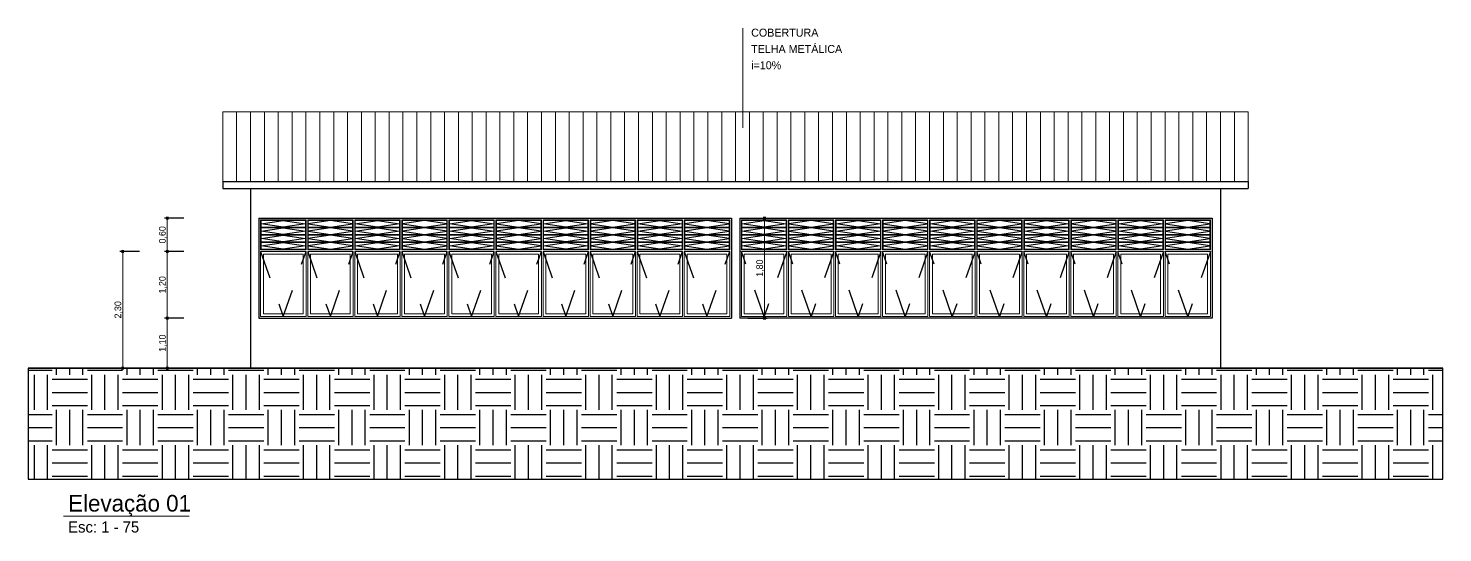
# Model space of a CAD drawing. Header units: millimetres. Extents: x 3006 to 6000, y 1661 to 3774.
# Drawn here: x 4152.47 to 4177.92, y 1780.79 to 1789.87 of the extents above; entities that cross this region are included whole.
import ezdxf

# ---------------------------------------------------------------- set-up
doc = ezdxf.new("R2010")
doc.units = ezdxf.units.MM
doc.header["$LTSCALE"] = 10
doc.linetypes.add('TT4', pattern=[0.1, 0.05, -0.05])
for name, color, linetype, lineweight in [('.10', 200, 'Continuous', 9), ('.15', 150, 'Continuous', 15), ('.25', 70, 'Continuous', 25), ('.30', 50, 'Continuous', 30), ('COTAS', 230, 'Continuous', 15)]:
    doc.layers.add(name, color=color, linetype=linetype, lineweight=lineweight)
for name, color, linetype in [('.20 hachura', 185, 'Continuous'), ('ARQ-SMB', 9, 'Continuous'), ('Escrita', 34, 'Continuous')]:
    doc.layers.add(name, color=color, linetype=linetype)
doc.layers.add('Verde', color=7, linetype='Continuous', true_color=0x136734)
doc.styles.add('Texto Wilian', font='himalaya.ttf')
doc.dimstyles.new('Cota 1-75 Exter WMJ', dxfattribs={"dimtxt": 0.12, "dimasz": 0.05, "dimexe": 0.05, "dimexo": 0.1, "dimgap": 0.002, "dimtad": 1, "dimzin": 1, "dimtxsty": 'Texto Wilian', "dimblk": 'BOXFILLED', "dimcen": 2.5, "dimclrd": 230, "dimclre": 230, "dimclrt": 104, "dimazin": 0, "dimtfac": 1, "dimtix": 1, "dimtmove": 0, "dimatfit": 3, "dimfxl": 0.3, "dimfxlon": 1, "dimlwd": 20, "dimarcsym": 1})

# ---------------------------------------------------------------- blocks, each defined once
blk = doc.blocks.new('_BoxFilled')
at = {"color": 0, "linetype": 'ByBlock', "lineweight": -2}
blk.add_line((-0.5, 0), (-1, 0), dxfattribs=at)
at = {"color": 0, "linetype": 'ByBlock'}
blk.add_solid([(-0.5, 0.5), (0.5, 0.5), (-0.5, -0.5), (0.5, -0.5)], dxfattribs=at)
blk = doc.blocks.new('*D560')
at = {"layer": 'COTAS', "color": 230, "lineweight": -2, "transparency": 16777216}
for p, q in [((4155.273, 1785.854), (4154.923, 1785.854)), ((4155.273, 1784.654), (4154.923, 1784.654))]:
    blk.add_line(p, q, dxfattribs=at)
at = {"layer": 'COTAS', "color": 230, "linetype": 'Continuous', "lineweight": 20, "transparency": 16777216}
blk.add_line((4154.973, 1784.704), (4154.973, 1785.804), dxfattribs=at)
at = {"layer": 'Defpoints', "color": 0, "transparency": 16777216}
for p in [(4154.973, 1785.854), (4156.473, 1785.854), (4156.473, 1784.654)]:
    blk.add_point(p, dxfattribs=at)
at = {"layer": 'COTAS', "color": 230, "lineweight": 20, "transparency": 16777216, "xscale": 0.05, "yscale": 0.05, "zscale": 0.05}
for p, rotation in [((4154.973, 1785.854), 90), ((4154.973, 1784.654), 270)]:
    blk.add_blockref('_BoxFilled', p, dxfattribs=dict(at, rotation=rotation))
at = {"layer": 'COTAS', "color": 104, "transparency": 16777216, "insert": (4154.896, 1785.254), "char_height": 0.12, "attachment_point": 5, "rotation": 90, "style": 'Texto Wilian'}
blk.add_mtext('1,20', dxfattribs=at)
blk = doc.blocks.new('*D561')
at = {"layer": 'COTAS', "color": 230, "lineweight": -2, "transparency": 16777216}
for p, q in [((4155.273, 1786.454), (4154.923, 1786.454)), ((4155.273, 1785.854), (4154.923, 1785.854))]:
    blk.add_line(p, q, dxfattribs=at)
at = {"layer": 'COTAS', "color": 230, "linetype": 'Continuous', "lineweight": 20, "transparency": 16777216}
blk.add_line((4154.973, 1785.904), (4154.973, 1786.404), dxfattribs=at)
at = {"layer": 'Defpoints', "color": 0, "transparency": 16777216}
for p in [(4154.973, 1786.454), (4156.473, 1786.454), (4156.473, 1785.854)]:
    blk.add_point(p, dxfattribs=at)
at = {"layer": 'COTAS', "color": 230, "lineweight": 20, "transparency": 16777216, "xscale": 0.05, "yscale": 0.05, "zscale": 0.05}
for p, rotation in [((4154.973, 1786.454), 90), ((4154.973, 1785.854), 270)]:
    blk.add_blockref('_BoxFilled', p, dxfattribs=dict(at, rotation=rotation))
at = {"layer": 'COTAS', "color": 104, "transparency": 16777216, "insert": (4154.896, 1786.154), "char_height": 0.12, "attachment_point": 5, "rotation": 90, "style": 'Texto Wilian'}
blk.add_mtext('0,60', dxfattribs=at)
blk = doc.blocks.new('*D565')
at = {"layer": 'COTAS', "color": 230, "lineweight": -2, "transparency": 16777216}
for p, q in [((4155.273, 1784.654), (4154.923, 1784.654)), ((4155.273, 1783.754), (4154.923, 1783.754))]:
    blk.add_line(p, q, dxfattribs=at)
at = {"layer": 'COTAS', "color": 230, "linetype": 'Continuous', "lineweight": 20, "transparency": 16777216}
blk.add_line((4154.973, 1783.804), (4154.973, 1784.604), dxfattribs=at)
at = {"layer": 'Defpoints', "color": 0, "transparency": 16777216}
for p in [(4154.973, 1784.654), (4156.473, 1784.654), (4156.473, 1783.754)]:
    blk.add_point(p, dxfattribs=at)
at = {"layer": 'COTAS', "color": 230, "lineweight": 20, "transparency": 16777216, "xscale": 0.05, "yscale": 0.05, "zscale": 0.05}
for p, rotation in [((4154.973, 1784.654), 90), ((4154.973, 1783.754), 270)]:
    blk.add_blockref('_BoxFilled', p, dxfattribs=dict(at, rotation=rotation))
at = {"layer": 'COTAS', "color": 104, "transparency": 16777216, "insert": (4154.896, 1784.204), "char_height": 0.12, "attachment_point": 5, "rotation": 90, "style": 'Texto Wilian'}
blk.add_mtext('1,10', dxfattribs=at)
blk = doc.blocks.new('*D567')
at = {"layer": 'COTAS', "color": 230, "lineweight": -2, "transparency": 16777216}
for p, q in [((4154.473, 1785.854), (4154.123, 1785.854)), ((4154.473, 1783.754), (4154.123, 1783.754))]:
    blk.add_line(p, q, dxfattribs=at)
at = {"layer": 'COTAS', "color": 230, "linetype": 'Continuous', "lineweight": 20, "transparency": 16777216}
blk.add_line((4154.173, 1783.804), (4154.173, 1785.804), dxfattribs=at)
at = {"layer": 'Defpoints', "color": 0, "transparency": 16777216}
for p in [(4154.173, 1785.854), (4154.773, 1785.854), (4154.773, 1783.754)]:
    blk.add_point(p, dxfattribs=at)
at = {"layer": 'COTAS', "color": 230, "lineweight": 20, "transparency": 16777216, "xscale": 0.05, "yscale": 0.05, "zscale": 0.05}
for p, rotation in [((4154.173, 1785.854), 90), ((4154.173, 1783.754), 270)]:
    blk.add_blockref('_BoxFilled', p, dxfattribs=dict(at, rotation=rotation))
at = {"layer": 'COTAS', "color": 104, "transparency": 16777216, "insert": (4154.096, 1784.804), "char_height": 0.12, "attachment_point": 5, "rotation": 90, "style": 'Texto Wilian'}
blk.add_mtext('2,30', dxfattribs=at)
blk = doc.blocks.new('*D899')
at = {"layer": 'COTAS', "color": 230, "lineweight": -2, "ltscale": 10, "transparency": 16777216}
for p, q in [((4165.419, 1786.454), (4165.769, 1786.454)), ((4165.419, 1784.654), (4165.769, 1784.654))]:
    blk.add_line(p, q, dxfattribs=at)
at = {"layer": 'COTAS', "color": 230, "linetype": 'Continuous', "lineweight": 20, "ltscale": 10, "transparency": 16777216}
blk.add_line((4165.719, 1786.404), (4165.719, 1784.704), dxfattribs=at)
at = {"layer": 'Defpoints', "color": 0, "ltscale": 10, "transparency": 16777216}
for p in [(4165.273, 1786.454), (4165.273, 1784.654), (4165.719, 1784.654)]:
    blk.add_point(p, dxfattribs=at)
at = {"layer": 'COTAS', "color": 230, "lineweight": 20, "ltscale": 10, "transparency": 16777216, "xscale": 0.05, "yscale": 0.05, "zscale": 0.05}
for p, rotation in [((4165.719, 1786.454), 90), ((4165.719, 1784.654), 270)]:
    blk.add_blockref('_BoxFilled', p, dxfattribs=dict(at, rotation=rotation))
at = {"layer": 'COTAS', "color": 104, "ltscale": 10, "transparency": 16777216, "insert": (4165.642, 1785.554), "char_height": 0.12, "attachment_point": 5, "rotation": 90, "style": 'Texto Wilian'}
blk.add_mtext('1,80', dxfattribs=at)

msp = doc.modelspace()

# ---------------------------------------------------------------- hatches: boundary and pattern name
at = {"layer": '.20 hachura', "true_color": 0xc2a3a3}
h = msp.add_hatch(dxfattribs=at)
h.set_pattern_fill('EARTH', color=253, scale=0.1)
h.paths.add_polyline_path([(4177.923, 1781.754), (4177.923, 1783.754), (4152.473, 1783.754), (4152.473, 1781.754)])

# ---------------------------------------------------------------- linework, layer by layer
at = {"layer": '.10', "color": 200, "lineweight": 9}
for p, q in [((4156.653, 1785.884), (4156.653, 1786.424)), ((4156.653, 1786.424), (4157.47, 1786.424)), ((4156.663, 1786.291), (4156.663, 1786.414)), ((4156.663, 1786.414), (4157.46, 1786.414)), ((4157.46, 1786.414), (4157.46, 1786.291)), ((4157.47, 1786.424), (4157.47, 1785.884)), ((4158.317, 1786.424), (4157.5, 1786.424)), ((4157.5, 1786.424), (4157.5, 1785.884)), ((4158.307, 1786.414), (4157.51, 1786.414)), ((4157.51, 1786.414), (4157.51, 1786.291)), ((4158.307, 1786.291), (4158.307, 1786.414)), ((4158.317, 1785.884), (4158.317, 1786.424)), ((4158.347, 1785.884), (4158.347, 1786.424)), ((4158.347, 1786.424), (4159.164, 1786.424)), ((4158.357, 1786.291), (4158.357, 1786.414)), ((4158.357, 1786.414), (4159.154, 1786.414)), ((4159.154, 1786.414), (4159.154, 1786.291)), ((4159.164, 1786.424), (4159.164, 1785.884)), ((4160.011, 1786.424), (4159.194, 1786.424)), ((4159.194, 1786.424), (4159.194, 1785.884)), ((4160.001, 1786.414), (4159.204, 1786.414)), ((4159.204, 1786.414), (4159.204, 1786.291)), ((4160.001, 1786.291), (4160.001, 1786.414)), ((4160.011, 1785.884), (4160.011, 1786.424)), ((4160.041, 1785.884), (4160.041, 1786.424)), ((4160.041, 1786.424), (4160.858, 1786.424)), ((4160.051, 1786.291), (4160.051, 1786.414)), ((4160.051, 1786.414), (4160.848, 1786.414)), ((4160.848, 1786.414), (4160.848, 1786.291)), ((4160.858, 1786.424), (4160.858, 1785.884)), ((4161.705, 1786.424), (4160.888, 1786.424)), ((4160.888, 1786.424), (4160.888, 1785.884)), ((4161.695, 1786.414), (4160.898, 1786.414)), ((4160.898, 1786.414), (4160.898, 1786.291)), ((4161.695, 1786.291), (4161.695, 1786.414)), ((4161.705, 1785.884), (4161.705, 1786.424)), ((4161.735, 1785.884), (4161.735, 1786.424)), ((4161.735, 1786.424), (4162.552, 1786.424)), ((4161.745, 1786.291), (4161.745, 1786.414)), ((4161.745, 1786.414), (4162.542, 1786.414)), ((4162.542, 1786.414), (4162.542, 1786.291)), ((4162.552, 1786.424), (4162.552, 1785.884)), ((4163.399, 1786.424), (4162.582, 1786.424)), ((4162.582, 1786.424), (4162.582, 1785.884)), ((4163.389, 1786.414), (4162.592, 1786.414)), ((4162.592, 1786.414), (4162.592, 1786.291)), ((4163.389, 1786.291), (4163.389, 1786.414)), ((4163.399, 1785.884), (4163.399, 1786.424)), ((4163.429, 1785.884), (4163.429, 1786.424)), ((4163.429, 1786.424), (4164.246, 1786.424)), ((4163.439, 1786.291), (4163.439, 1786.414)), ((4163.439, 1786.414), (4164.236, 1786.414)), ((4164.236, 1786.414), (4164.236, 1786.291)), ((4164.246, 1786.424), (4164.246, 1785.884)), ((4165.093, 1786.424), (4164.276, 1786.424)), ((4164.276, 1786.424), (4164.276, 1785.884)), ((4165.083, 1786.414), (4164.286, 1786.414)), ((4164.286, 1786.414), (4164.286, 1786.291)), ((4165.083, 1786.291), (4165.083, 1786.414)), ((4165.093, 1785.884), (4165.093, 1786.424)), ((4165.303, 1785.884), (4165.303, 1786.424)), ((4165.303, 1786.424), (4166.12, 1786.424)), ((4165.313, 1786.291), (4165.313, 1786.414)), ((4165.313, 1786.414), (4166.11, 1786.414)), ((4166.11, 1786.414), (4166.11, 1786.291)), ((4166.12, 1786.424), (4166.12, 1785.884)), ((4166.967, 1786.424), (4166.15, 1786.424)), ((4166.15, 1786.424), (4166.15, 1785.884)), ((4166.957, 1786.414), (4166.16, 1786.414)), ((4166.16, 1786.414), (4166.16, 1786.291)), ((4166.957, 1786.291), (4166.957, 1786.414)), ((4166.967, 1785.884), (4166.967, 1786.424)), ((4166.997, 1785.884), (4166.997, 1786.424)), ((4166.997, 1786.424), (4167.814, 1786.424)), ((4167.007, 1786.291), (4167.007, 1786.414)), ((4167.007, 1786.414), (4167.804, 1786.414)), ((4167.804, 1786.414), (4167.804, 1786.291)), ((4167.814, 1786.424), (4167.814, 1785.884)), ((4168.661, 1786.424), (4167.844, 1786.424)), ((4167.844, 1786.424), (4167.844, 1785.884)), ((4168.651, 1786.414), (4167.854, 1786.414)), ((4167.854, 1786.414), (4167.854, 1786.291)), ((4168.651, 1786.291), (4168.651, 1786.414)), ((4168.661, 1785.884), (4168.661, 1786.424)), ((4168.691, 1785.884), (4168.691, 1786.424)), ((4168.691, 1786.424), (4169.508, 1786.424)), ((4168.701, 1786.291), (4168.701, 1786.414)), ((4168.701, 1786.414), (4169.498, 1786.414)), ((4169.498, 1786.414), (4169.498, 1786.291)), ((4169.508, 1786.424), (4169.508, 1785.884)), ((4170.355, 1786.424), (4169.538, 1786.424)), ((4169.538, 1786.424), (4169.538, 1785.884)), ((4170.345, 1786.414), (4169.548, 1786.414)), ((4169.548, 1786.414), (4169.548, 1786.291)), ((4170.345, 1786.291), (4170.345, 1786.414)), ((4170.355, 1785.884), (4170.355, 1786.424)), ((4170.385, 1785.884), (4170.385, 1786.424)), ((4170.385, 1786.424), (4171.202, 1786.424)), ((4170.395, 1786.291), (4170.395, 1786.414)), ((4170.395, 1786.414), (4171.192, 1786.414)), ((4171.192, 1786.414), (4171.192, 1786.291)), ((4171.202, 1786.424), (4171.202, 1785.884)), ((4172.049, 1786.424), (4171.232, 1786.424)), ((4171.232, 1786.424), (4171.232, 1785.884)), ((4172.039, 1786.414), (4171.242, 1786.414)), ((4171.242, 1786.414), (4171.242, 1786.291)), ((4172.039, 1786.291), (4172.039, 1786.414)), ((4172.049, 1785.884), (4172.049, 1786.424)), ((4172.079, 1785.884), (4172.079, 1786.424)), ((4172.079, 1786.424), (4172.896, 1786.424)), ((4172.089, 1786.291), (4172.089, 1786.414)), ((4172.089, 1786.414), (4172.886, 1786.414)), ((4172.886, 1786.414), (4172.886, 1786.291)), ((4172.896, 1786.424), (4172.896, 1785.884)), ((4173.743, 1786.424), (4172.926, 1786.424)), ((4172.926, 1786.424), (4172.926, 1785.884)), ((4173.733, 1786.414), (4172.936, 1786.414)), ((4172.936, 1786.414), (4172.936, 1786.291)), ((4173.733, 1786.291), (4173.733, 1786.414)), ((4173.743, 1785.884), (4173.743, 1786.424)), ((4156.663, 1786.291), (4157.46, 1786.291)), ((4156.663, 1786.159), (4156.663, 1786.281)), ((4156.663, 1786.281), (4157.46, 1786.281)), ((4156.663, 1786.159), (4157.46, 1786.159)), ((4156.663, 1786.026), (4156.663, 1786.149)), ((4156.663, 1786.149), (4157.46, 1786.149)), ((4157.46, 1786.281), (4157.46, 1786.159)), ((4157.46, 1786.149), (4157.46, 1786.026)), ((4158.307, 1786.291), (4157.51, 1786.291)), ((4157.51, 1786.281), (4157.51, 1786.159)), ((4158.307, 1786.281), (4157.51, 1786.281)), ((4158.307, 1786.159), (4157.51, 1786.159)), ((4157.51, 1786.149), (4157.51, 1786.026)), ((4158.307, 1786.149), (4157.51, 1786.149)), ((4158.307, 1786.159), (4158.307, 1786.281)), ((4158.307, 1786.026), (4158.307, 1786.149)), ((4158.357, 1786.291), (4159.154, 1786.291)), ((4158.357, 1786.159), (4158.357, 1786.281)), ((4158.357, 1786.281), (4159.154, 1786.281)), ((4158.357, 1786.159), (4159.154, 1786.159)), ((4158.357, 1786.026), (4158.357, 1786.149)), ((4158.357, 1786.149), (4159.154, 1786.149)), ((4159.154, 1786.281), (4159.154, 1786.159)), ((4159.154, 1786.149), (4159.154, 1786.026)), ((4160.001, 1786.291), (4159.204, 1786.291)), ((4159.204, 1786.281), (4159.204, 1786.159)), ((4160.001, 1786.281), (4159.204, 1786.281)), ((4160.001, 1786.159), (4159.204, 1786.159)), ((4159.204, 1786.149), (4159.204, 1786.026)), ((4160.001, 1786.149), (4159.204, 1786.149)), ((4160.001, 1786.159), (4160.001, 1786.281)), ((4160.001, 1786.026), (4160.001, 1786.149)), ((4160.051, 1786.291), (4160.848, 1786.291)), ((4160.051, 1786.159), (4160.051, 1786.281)), ((4160.051, 1786.281), (4160.848, 1786.281)), ((4160.051, 1786.159), (4160.848, 1786.159)), ((4160.051, 1786.026), (4160.051, 1786.149)), ((4160.051, 1786.149), (4160.848, 1786.149)), ((4160.848, 1786.281), (4160.848, 1786.159)), ((4160.848, 1786.149), (4160.848, 1786.026)), ((4161.695, 1786.291), (4160.898, 1786.291)), ((4160.898, 1786.281), (4160.898, 1786.159)), ((4161.695, 1786.281), (4160.898, 1786.281)), ((4161.695, 1786.159), (4160.898, 1786.159)), ((4160.898, 1786.149), (4160.898, 1786.026)), ((4161.695, 1786.149), (4160.898, 1786.149)), ((4161.695, 1786.159), (4161.695, 1786.281)), ((4161.695, 1786.026), (4161.695, 1786.149)), ((4161.745, 1786.291), (4162.542, 1786.291)), ((4161.745, 1786.159), (4161.745, 1786.281)), ((4161.745, 1786.281), (4162.542, 1786.281)), ((4161.745, 1786.159), (4162.542, 1786.159)), ((4161.745, 1786.026), (4161.745, 1786.149)), ((4161.745, 1786.149), (4162.542, 1786.149)), ((4162.542, 1786.281), (4162.542, 1786.159)), ((4162.542, 1786.149), (4162.542, 1786.026)), ((4163.389, 1786.291), (4162.592, 1786.291)), ((4162.592, 1786.281), (4162.592, 1786.159)), ((4163.389, 1786.281), (4162.592, 1786.281)), ((4163.389, 1786.159), (4162.592, 1786.159)), ((4162.592, 1786.149), (4162.592, 1786.026)), ((4163.389, 1786.149), (4162.592, 1786.149)), ((4163.389, 1786.159), (4163.389, 1786.281)), ((4163.389, 1786.026), (4163.389, 1786.149)), ((4163.439, 1786.291), (4164.236, 1786.291)), ((4163.439, 1786.159), (4163.439, 1786.281)), ((4163.439, 1786.281), (4164.236, 1786.281)), ((4163.439, 1786.159), (4164.236, 1786.159)), ((4163.439, 1786.026), (4163.439, 1786.149)), ((4163.439, 1786.149), (4164.236, 1786.149)), ((4164.236, 1786.281), (4164.236, 1786.159)), ((4164.236, 1786.149), (4164.236, 1786.026)), ((4165.083, 1786.291), (4164.286, 1786.291)), ((4164.286, 1786.281), (4164.286, 1786.159)), ((4165.083, 1786.281), (4164.286, 1786.281)), ((4165.083, 1786.159), (4164.286, 1786.159)), ((4164.286, 1786.149), (4164.286, 1786.026)), ((4165.083, 1786.149), (4164.286, 1786.149)), ((4165.083, 1786.159), (4165.083, 1786.281)), ((4165.083, 1786.026), (4165.083, 1786.149)), ((4165.313, 1786.291), (4166.11, 1786.291)), ((4165.313, 1786.159), (4165.313, 1786.281)), ((4165.313, 1786.281), (4166.11, 1786.281)), ((4165.313, 1786.159), (4166.11, 1786.159)), ((4165.313, 1786.026), (4165.313, 1786.149)), ((4165.313, 1786.149), (4166.11, 1786.149)), ((4166.11, 1786.281), (4166.11, 1786.159)), ((4166.11, 1786.149), (4166.11, 1786.026)), ((4166.957, 1786.291), (4166.16, 1786.291)), ((4166.16, 1786.281), (4166.16, 1786.159)), ((4166.957, 1786.281), (4166.16, 1786.281)), ((4166.957, 1786.159), (4166.16, 1786.159)), ((4166.16, 1786.149), (4166.16, 1786.026)), ((4166.957, 1786.149), (4166.16, 1786.149)), ((4166.957, 1786.159), (4166.957, 1786.281)), ((4166.957, 1786.026), (4166.957, 1786.149)), ((4167.007, 1786.291), (4167.804, 1786.291)), ((4167.007, 1786.159), (4167.007, 1786.281)), ((4167.007, 1786.281), (4167.804, 1786.281)), ((4167.007, 1786.159), (4167.804, 1786.159)), ((4167.007, 1786.026), (4167.007, 1786.149)), ((4167.007, 1786.149), (4167.804, 1786.149)), ((4167.804, 1786.281), (4167.804, 1786.159)), ((4167.804, 1786.149), (4167.804, 1786.026)), ((4168.651, 1786.291), (4167.854, 1786.291)), ((4167.854, 1786.281), (4167.854, 1786.159)), ((4168.651, 1786.281), (4167.854, 1786.281)), ((4168.651, 1786.159), (4167.854, 1786.159)), ((4167.854, 1786.149), (4167.854, 1786.026)), ((4168.651, 1786.149), (4167.854, 1786.149)), ((4168.651, 1786.159), (4168.651, 1786.281)), ((4168.651, 1786.026), (4168.651, 1786.149)), ((4168.701, 1786.291), (4169.498, 1786.291)), ((4168.701, 1786.159), (4168.701, 1786.281)), ((4168.701, 1786.281), (4169.498, 1786.281)), ((4168.701, 1786.159), (4169.498, 1786.159)), ((4168.701, 1786.026), (4168.701, 1786.149)), ((4168.701, 1786.149), (4169.498, 1786.149)), ((4169.498, 1786.281), (4169.498, 1786.159)), ((4169.498, 1786.149), (4169.498, 1786.026)), ((4170.345, 1786.291), (4169.548, 1786.291)), ((4169.548, 1786.281), (4169.548, 1786.159)), ((4170.345, 1786.281), (4169.548, 1786.281)), ((4170.345, 1786.159), (4169.548, 1786.159)), ((4169.548, 1786.149), (4169.548, 1786.026)), ((4170.345, 1786.149), (4169.548, 1786.149)), ((4170.345, 1786.159), (4170.345, 1786.281)), ((4170.345, 1786.026), (4170.345, 1786.149)), ((4170.395, 1786.291), (4171.192, 1786.291)), ((4170.395, 1786.159), (4170.395, 1786.281)), ((4170.395, 1786.281), (4171.192, 1786.281)), ((4170.395, 1786.159), (4171.192, 1786.159)), ((4170.395, 1786.026), (4170.395, 1786.149)), ((4170.395, 1786.149), (4171.192, 1786.149)), ((4171.192, 1786.281), (4171.192, 1786.159)), ((4171.192, 1786.149), (4171.192, 1786.026)), ((4172.039, 1786.291), (4171.242, 1786.291)), ((4171.242, 1786.281), (4171.242, 1786.159)), ((4172.039, 1786.281), (4171.242, 1786.281)), ((4172.039, 1786.159), (4171.242, 1786.159)), ((4171.242, 1786.149), (4171.242, 1786.026)), ((4172.039, 1786.149), (4171.242, 1786.149)), ((4172.039, 1786.159), (4172.039, 1786.281)), ((4172.039, 1786.026), (4172.039, 1786.149)), ((4172.089, 1786.291), (4172.886, 1786.291)), ((4172.089, 1786.159), (4172.089, 1786.281)), ((4172.089, 1786.281), (4172.886, 1786.281)), ((4172.089, 1786.159), (4172.886, 1786.159)), ((4172.089, 1786.026), (4172.089, 1786.149)), ((4172.089, 1786.149), (4172.886, 1786.149)), ((4172.886, 1786.281), (4172.886, 1786.159)), ((4172.886, 1786.149), (4172.886, 1786.026)), ((4173.733, 1786.291), (4172.936, 1786.291)), ((4172.936, 1786.281), (4172.936, 1786.159)), ((4173.733, 1786.281), (4172.936, 1786.281)), ((4173.733, 1786.159), (4172.936, 1786.159)), ((4172.936, 1786.149), (4172.936, 1786.026)), ((4173.733, 1786.149), (4172.936, 1786.149)), ((4173.733, 1786.159), (4173.733, 1786.281)), ((4173.733, 1786.026), (4173.733, 1786.149)), ((4156.653, 1785.884), (4157.47, 1785.884)), ((4156.653, 1785.854), (4157.47, 1785.854)), ((4156.653, 1784.684), (4156.653, 1785.854)), ((4156.663, 1786.026), (4157.46, 1786.026)), ((4156.663, 1785.894), (4156.663, 1786.016)), ((4156.663, 1786.016), (4157.46, 1786.016)), ((4156.663, 1785.894), (4157.46, 1785.894)), ((4157.46, 1786.016), (4157.46, 1785.894)), ((4157.47, 1785.854), (4157.47, 1784.684)), ((4158.317, 1785.884), (4157.5, 1785.884)), ((4157.5, 1785.854), (4158.317, 1785.854)), ((4157.5, 1785.854), (4157.5, 1784.684)), ((4158.307, 1786.026), (4157.51, 1786.026)), ((4157.51, 1786.016), (4157.51, 1785.894)), ((4158.307, 1786.016), (4157.51, 1786.016)), ((4158.307, 1785.894), (4157.51, 1785.894)), ((4158.307, 1785.894), (4158.307, 1786.016)), ((4158.317, 1785.854), (4158.317, 1784.684)), ((4158.347, 1785.884), (4159.164, 1785.884)), ((4158.347, 1785.854), (4159.164, 1785.854)), ((4158.347, 1785.854), (4158.347, 1784.684)), ((4158.357, 1786.026), (4159.154, 1786.026)), ((4158.357, 1785.894), (4158.357, 1786.016)), ((4158.357, 1786.016), (4159.154, 1786.016)), ((4158.357, 1785.894), (4159.154, 1785.894)), ((4159.154, 1786.016), (4159.154, 1785.894)), ((4159.164, 1785.854), (4159.164, 1784.684)), ((4160.011, 1785.884), (4159.194, 1785.884)), ((4159.194, 1785.854), (4160.011, 1785.854)), ((4159.194, 1785.854), (4159.194, 1784.684)), ((4160.001, 1786.026), (4159.204, 1786.026)), ((4159.204, 1786.016), (4159.204, 1785.894)), ((4160.001, 1786.016), (4159.204, 1786.016)), ((4160.001, 1785.894), (4159.204, 1785.894)), ((4160.001, 1785.894), (4160.001, 1786.016)), ((4160.011, 1785.854), (4160.011, 1784.684)), ((4160.041, 1785.884), (4160.858, 1785.884)), ((4160.041, 1785.854), (4160.858, 1785.854)), ((4160.041, 1785.854), (4160.041, 1784.684)), ((4160.051, 1786.026), (4160.848, 1786.026)), ((4160.051, 1785.894), (4160.051, 1786.016)), ((4160.051, 1786.016), (4160.848, 1786.016)), ((4160.051, 1785.894), (4160.848, 1785.894)), ((4160.848, 1786.016), (4160.848, 1785.894)), ((4160.858, 1784.684), (4160.858, 1785.854)), ((4161.705, 1785.884), (4160.888, 1785.884)), ((4160.888, 1785.854), (4161.705, 1785.854)), ((4160.888, 1784.684), (4160.888, 1785.854)), ((4161.695, 1786.026), (4160.898, 1786.026)), ((4160.898, 1786.016), (4160.898, 1785.894)), ((4161.695, 1786.016), (4160.898, 1786.016)), ((4161.695, 1785.894), (4160.898, 1785.894)), ((4161.695, 1785.894), (4161.695, 1786.016)), ((4161.705, 1785.854), (4161.705, 1784.684)), ((4161.735, 1785.884), (4162.552, 1785.884)), ((4161.735, 1785.854), (4162.552, 1785.854)), ((4161.735, 1785.854), (4161.735, 1784.684)), ((4161.745, 1786.026), (4162.542, 1786.026)), ((4161.745, 1785.894), (4161.745, 1786.016)), ((4161.745, 1786.016), (4162.542, 1786.016)), ((4161.745, 1785.894), (4162.542, 1785.894)), ((4162.542, 1786.016), (4162.542, 1785.894)), ((4162.552, 1785.854), (4162.552, 1784.684)), ((4163.399, 1785.884), (4162.582, 1785.884)), ((4162.582, 1785.854), (4163.399, 1785.854)), ((4162.582, 1785.854), (4162.582, 1784.684)), ((4163.389, 1786.026), (4162.592, 1786.026)), ((4162.592, 1786.016), (4162.592, 1785.894)), ((4163.389, 1786.016), (4162.592, 1786.016)), ((4163.389, 1785.894), (4162.592, 1785.894)), ((4163.389, 1785.894), (4163.389, 1786.016)), ((4163.399, 1785.854), (4163.399, 1784.684)), ((4163.429, 1785.884), (4164.246, 1785.884)), ((4163.429, 1785.854), (4164.246, 1785.854)), ((4163.429, 1785.854), (4163.429, 1784.684)), ((4163.439, 1786.026), (4164.236, 1786.026)), ((4163.439, 1785.894), (4163.439, 1786.016)), ((4163.439, 1786.016), (4164.236, 1786.016)), ((4163.439, 1785.894), (4164.236, 1785.894)), ((4164.236, 1786.016), (4164.236, 1785.894)), ((4164.246, 1785.854), (4164.246, 1784.684)), ((4165.093, 1785.884), (4164.276, 1785.884)), ((4164.276, 1785.854), (4165.093, 1785.854)), ((4164.276, 1785.854), (4164.276, 1784.684)), ((4165.083, 1786.026), (4164.286, 1786.026)), ((4164.286, 1786.016), (4164.286, 1785.894)), ((4165.083, 1786.016), (4164.286, 1786.016)), ((4165.083, 1785.894), (4164.286, 1785.894)), ((4165.083, 1785.894), (4165.083, 1786.016)), ((4165.093, 1784.684), (4165.093, 1785.854)), ((4165.303, 1785.884), (4166.12, 1785.884)), ((4166.12, 1785.854), (4165.303, 1785.854)), ((4165.303, 1784.684), (4165.303, 1785.854)), ((4165.313, 1786.026), (4166.11, 1786.026)), ((4165.313, 1785.894), (4165.313, 1786.016)), ((4165.313, 1786.016), (4166.11, 1786.016)), ((4165.313, 1785.894), (4166.11, 1785.894)), ((4166.11, 1786.016), (4166.11, 1785.894)), ((4166.12, 1785.854), (4166.12, 1784.684)), ((4166.967, 1785.884), (4166.15, 1785.884)), ((4166.967, 1785.854), (4166.15, 1785.854)), ((4166.15, 1785.854), (4166.15, 1784.684)), ((4166.957, 1786.026), (4166.16, 1786.026)), ((4166.16, 1786.016), (4166.16, 1785.894)), ((4166.957, 1786.016), (4166.16, 1786.016)), ((4166.957, 1785.894), (4166.16, 1785.894)), ((4166.957, 1785.894), (4166.957, 1786.016)), ((4166.967, 1785.854), (4166.967, 1784.684)), ((4166.997, 1785.884), (4167.814, 1785.884)), ((4167.814, 1785.854), (4166.997, 1785.854)), ((4166.997, 1785.854), (4166.997, 1784.684)), ((4167.007, 1786.026), (4167.804, 1786.026)), ((4167.007, 1785.894), (4167.007, 1786.016)), ((4167.007, 1786.016), (4167.804, 1786.016)), ((4167.007, 1785.894), (4167.804, 1785.894)), ((4167.804, 1786.016), (4167.804, 1785.894)), ((4167.814, 1785.854), (4167.814, 1784.684)), ((4168.661, 1785.884), (4167.844, 1785.884)), ((4168.661, 1785.854), (4167.844, 1785.854)), ((4167.844, 1785.854), (4167.844, 1784.684)), ((4168.651, 1786.026), (4167.854, 1786.026)), ((4167.854, 1786.016), (4167.854, 1785.894)), ((4168.651, 1786.016), (4167.854, 1786.016)), ((4168.651, 1785.894), (4167.854, 1785.894)), ((4168.651, 1785.894), (4168.651, 1786.016)), ((4168.661, 1785.854), (4168.661, 1784.684)), ((4168.691, 1785.884), (4169.508, 1785.884)), ((4169.508, 1785.854), (4168.691, 1785.854)), ((4168.691, 1785.854), (4168.691, 1784.684)), ((4168.701, 1786.026), (4169.498, 1786.026)), ((4168.701, 1785.894), (4168.701, 1786.016)), ((4168.701, 1786.016), (4169.498, 1786.016)), ((4168.701, 1785.894), (4169.498, 1785.894)), ((4169.498, 1786.016), (4169.498, 1785.894)), ((4169.508, 1784.684), (4169.508, 1785.854)), ((4170.355, 1785.884), (4169.538, 1785.884)), ((4170.355, 1785.854), (4169.538, 1785.854)), ((4169.538, 1784.684), (4169.538, 1785.854)), ((4170.345, 1786.026), (4169.548, 1786.026)), ((4169.548, 1786.016), (4169.548, 1785.894)), ((4170.345, 1786.016), (4169.548, 1786.016)), ((4170.345, 1785.894), (4169.548, 1785.894)), ((4170.345, 1785.894), (4170.345, 1786.016)), ((4170.355, 1785.854), (4170.355, 1784.684)), ((4170.385, 1785.884), (4171.202, 1785.884)), ((4171.202, 1785.854), (4170.385, 1785.854)), ((4170.385, 1785.854), (4170.385, 1784.684)), ((4170.395, 1786.026), (4171.192, 1786.026)), ((4170.395, 1785.894), (4170.395, 1786.016)), ((4170.395, 1786.016), (4171.192, 1786.016)), ((4170.395, 1785.894), (4171.192, 1785.894)), ((4171.192, 1786.016), (4171.192, 1785.894)), ((4171.202, 1785.854), (4171.202, 1784.684)), ((4172.049, 1785.884), (4171.232, 1785.884)), ((4172.049, 1785.854), (4171.232, 1785.854)), ((4171.232, 1785.854), (4171.232, 1784.684)), ((4172.039, 1786.026), (4171.242, 1786.026)), ((4171.242, 1786.016), (4171.242, 1785.894)), ((4172.039, 1786.016), (4171.242, 1786.016)), ((4172.039, 1785.894), (4171.242, 1785.894)), ((4172.039, 1785.894), (4172.039, 1786.016)), ((4172.049, 1785.854), (4172.049, 1784.684)), ((4172.079, 1785.884), (4172.896, 1785.884)), ((4172.896, 1785.854), (4172.079, 1785.854)), ((4172.079, 1785.854), (4172.079, 1784.684)), ((4172.089, 1786.026), (4172.886, 1786.026)), ((4172.089, 1785.894), (4172.089, 1786.016)), ((4172.089, 1786.016), (4172.886, 1786.016)), ((4172.089, 1785.894), (4172.886, 1785.894)), ((4172.886, 1786.016), (4172.886, 1785.894)), ((4172.896, 1785.854), (4172.896, 1784.684)), ((4173.743, 1785.884), (4172.926, 1785.884)), ((4173.743, 1785.854), (4172.926, 1785.854)), ((4172.926, 1785.854), (4172.926, 1784.684)), ((4173.733, 1786.026), (4172.936, 1786.026)), ((4172.936, 1786.016), (4172.936, 1785.894)), ((4173.733, 1786.016), (4172.936, 1786.016)), ((4173.733, 1785.894), (4172.936, 1785.894)), ((4173.733, 1785.894), (4173.733, 1786.016)), ((4173.743, 1784.684), (4173.743, 1785.854)), ((4156.703, 1785.804), (4157.42, 1785.804)), ((4156.703, 1784.734), (4156.703, 1785.804)), ((4157.42, 1785.804), (4157.42, 1784.734)), ((4157.55, 1785.804), (4158.267, 1785.804)), ((4157.55, 1784.734), (4157.55, 1785.804)), ((4158.267, 1785.804), (4158.267, 1784.734)), ((4158.397, 1785.804), (4159.114, 1785.804)), ((4158.397, 1784.734), (4158.397, 1785.804)), ((4159.114, 1785.804), (4159.114, 1784.734)), ((4159.244, 1785.804), (4159.961, 1785.804)), ((4159.244, 1784.734), (4159.244, 1785.804)), ((4159.961, 1785.804), (4159.961, 1784.734)), ((4160.091, 1785.804), (4160.808, 1785.804)), ((4160.091, 1784.734), (4160.091, 1785.804)), ((4160.808, 1785.804), (4160.808, 1784.734)), ((4160.938, 1785.804), (4161.655, 1785.804)), ((4160.938, 1784.734), (4160.938, 1785.804)), ((4161.655, 1785.804), (4161.655, 1784.734)), ((4161.785, 1785.804), (4162.502, 1785.804)), ((4161.785, 1784.734), (4161.785, 1785.804)), ((4162.502, 1785.804), (4162.502, 1784.734)), ((4162.632, 1785.804), (4163.349, 1785.804)), ((4162.632, 1784.734), (4162.632, 1785.804)), ((4163.349, 1785.804), (4163.349, 1784.734)), ((4163.479, 1785.804), (4164.196, 1785.804)), ((4163.479, 1784.734), (4163.479, 1785.804)), ((4164.196, 1785.804), (4164.196, 1784.734)), ((4164.326, 1785.804), (4165.043, 1785.804)), ((4164.326, 1784.734), (4164.326, 1785.804)), ((4165.043, 1785.804), (4165.043, 1784.734)), ((4166.07, 1785.804), (4165.353, 1785.804)), ((4165.353, 1785.804), (4165.353, 1784.734)), ((4166.07, 1784.734), (4166.07, 1785.804)), ((4166.917, 1785.804), (4166.2, 1785.804)), ((4166.2, 1785.804), (4166.2, 1784.734)), ((4166.917, 1784.734), (4166.917, 1785.804)), ((4167.764, 1785.804), (4167.047, 1785.804)), ((4167.047, 1785.804), (4167.047, 1784.734)), ((4167.764, 1784.734), (4167.764, 1785.804)), ((4168.611, 1785.804), (4167.894, 1785.804)), ((4167.894, 1785.804), (4167.894, 1784.734)), ((4168.611, 1784.734), (4168.611, 1785.804)), ((4169.458, 1785.804), (4168.741, 1785.804)), ((4168.741, 1785.804), (4168.741, 1784.734)), ((4169.458, 1784.734), (4169.458, 1785.804)), ((4170.305, 1785.804), (4169.588, 1785.804)), ((4169.588, 1785.804), (4169.588, 1784.734)), ((4170.305, 1784.734), (4170.305, 1785.804)), ((4171.152, 1785.804), (4170.435, 1785.804)), ((4170.435, 1785.804), (4170.435, 1784.734)), ((4171.152, 1784.734), (4171.152, 1785.804)), ((4171.999, 1785.804), (4171.282, 1785.804)), ((4171.282, 1785.804), (4171.282, 1784.734)), ((4171.999, 1784.734), (4171.999, 1785.804)), ((4172.846, 1785.804), (4172.129, 1785.804)), ((4172.129, 1785.804), (4172.129, 1784.734)), ((4172.846, 1784.734), (4172.846, 1785.804)), ((4173.693, 1785.804), (4172.976, 1785.804)), ((4172.976, 1785.804), (4172.976, 1784.734)), ((4173.693, 1784.734), (4173.693, 1785.804)), ((4156.653, 1784.684), (4157.47, 1784.684)), ((4156.703, 1784.734), (4157.42, 1784.734)), ((4157.5, 1784.684), (4158.317, 1784.684)), ((4157.55, 1784.734), (4158.267, 1784.734)), ((4158.347, 1784.684), (4159.164, 1784.684)), ((4158.397, 1784.734), (4159.114, 1784.734)), ((4159.194, 1784.684), (4160.011, 1784.684)), ((4159.244, 1784.734), (4159.961, 1784.734)), ((4160.041, 1784.684), (4160.858, 1784.684)), ((4160.091, 1784.734), (4160.808, 1784.734)), ((4160.888, 1784.684), (4161.705, 1784.684)), ((4160.938, 1784.734), (4161.655, 1784.734)), ((4161.735, 1784.684), (4162.552, 1784.684)), ((4161.785, 1784.734), (4162.502, 1784.734)), ((4162.582, 1784.684), (4163.399, 1784.684)), ((4162.632, 1784.734), (4163.349, 1784.734)), ((4163.429, 1784.684), (4164.246, 1784.684)), ((4163.479, 1784.734), (4164.196, 1784.734)), ((4164.276, 1784.684), (4165.093, 1784.684)), ((4164.326, 1784.734), (4165.043, 1784.734)), ((4166.12, 1784.684), (4165.303, 1784.684)), ((4166.07, 1784.734), (4165.353, 1784.734)), ((4166.967, 1784.684), (4166.15, 1784.684)), ((4166.917, 1784.734), (4166.2, 1784.734)), ((4167.814, 1784.684), (4166.997, 1784.684)), ((4167.764, 1784.734), (4167.047, 1784.734)), ((4168.661, 1784.684), (4167.844, 1784.684)), ((4168.611, 1784.734), (4167.894, 1784.734)), ((4169.508, 1784.684), (4168.691, 1784.684)), ((4169.458, 1784.734), (4168.741, 1784.734)), ((4170.355, 1784.684), (4169.538, 1784.684)), ((4170.305, 1784.734), (4169.588, 1784.734)), ((4171.202, 1784.684), (4170.385, 1784.684)), ((4171.152, 1784.734), (4170.435, 1784.734)), ((4172.049, 1784.684), (4171.232, 1784.684)), ((4171.999, 1784.734), (4171.282, 1784.734)), ((4172.896, 1784.684), (4172.079, 1784.684)), ((4172.846, 1784.734), (4172.129, 1784.734)), ((4173.743, 1784.684), (4172.926, 1784.684)), ((4173.693, 1784.734), (4172.976, 1784.734))]:
    msp.add_line(p, q, dxfattribs=at)
at = {"layer": '.15', "color": 150, "lineweight": 15}
for p, q in [((4155.973, 1788.366), (4174.423, 1788.366)), ((4155.973, 1787.114), (4155.973, 1788.366)), ((4156.222, 1788.366), (4156.222, 1787.114)), ((4156.472, 1788.366), (4156.472, 1787.114)), ((4156.721, 1788.366), (4156.721, 1787.114)), ((4156.97, 1788.366), (4156.97, 1787.114)), ((4157.22, 1788.366), (4157.22, 1787.114)), ((4157.469, 1788.366), (4157.469, 1787.114)), ((4157.718, 1788.366), (4157.718, 1787.114)), ((4157.968, 1788.366), (4157.968, 1787.114)), ((4158.217, 1788.366), (4158.217, 1787.114)), ((4158.466, 1788.366), (4158.466, 1787.114)), ((4158.715, 1788.366), (4158.715, 1787.114)), ((4158.965, 1788.366), (4158.965, 1787.114)), ((4159.214, 1788.366), (4159.214, 1787.114)), ((4159.463, 1788.366), (4159.463, 1787.114)), ((4159.713, 1788.366), (4159.713, 1787.114)), ((4159.962, 1788.366), (4159.962, 1787.114)), ((4160.211, 1788.366), (4160.211, 1787.114)), ((4160.461, 1788.366), (4160.461, 1787.114)), ((4160.71, 1788.366), (4160.71, 1787.114)), ((4160.959, 1788.366), (4160.959, 1787.114)), ((4161.209, 1788.366), (4161.209, 1787.114)), ((4161.458, 1788.366), (4161.458, 1787.114)), ((4161.707, 1788.366), (4161.707, 1787.114)), ((4161.957, 1788.366), (4161.957, 1787.114)), ((4162.206, 1788.366), (4162.206, 1787.114)), ((4162.455, 1788.366), (4162.455, 1787.114)), ((4162.705, 1788.366), (4162.705, 1787.114)), ((4162.954, 1788.366), (4162.954, 1787.114)), ((4163.203, 1788.366), (4163.203, 1787.114)), ((4163.453, 1788.366), (4163.453, 1787.114)), ((4163.702, 1788.366), (4163.702, 1787.114)), ((4163.951, 1788.366), (4163.951, 1787.114)), ((4164.201, 1788.366), (4164.201, 1787.114)), ((4164.45, 1788.366), (4164.45, 1787.114)), ((4164.699, 1788.366), (4164.699, 1787.114)), ((4164.949, 1788.366), (4164.949, 1787.114)), ((4165.198, 1788.366), (4165.198, 1787.114)), ((4165.447, 1788.366), (4165.447, 1787.114)), ((4165.697, 1788.366), (4165.697, 1787.114)), ((4165.946, 1788.366), (4165.946, 1787.114)), ((4166.195, 1788.366), (4166.195, 1787.114)), ((4166.445, 1788.366), (4166.445, 1787.114)), ((4166.694, 1788.366), (4166.694, 1787.114)), ((4166.943, 1788.366), (4166.943, 1787.114)), ((4167.193, 1788.366), (4167.193, 1787.114)), ((4167.442, 1788.366), (4167.442, 1787.114)), ((4167.691, 1788.366), (4167.691, 1787.114)), ((4167.94, 1788.366), (4167.94, 1787.114)), ((4168.19, 1788.366), (4168.19, 1787.114)), ((4168.439, 1788.366), (4168.439, 1787.114)), ((4168.688, 1788.366), (4168.688, 1787.114)), ((4168.938, 1788.366), (4168.938, 1787.114)), ((4169.187, 1788.366), (4169.187, 1787.114)), ((4169.436, 1788.366), (4169.436, 1787.114)), ((4169.686, 1788.366), (4169.686, 1787.114)), ((4169.935, 1788.366), (4169.935, 1787.114)), ((4170.184, 1788.366), (4170.184, 1787.114)), ((4170.434, 1788.366), (4170.434, 1787.114)), ((4170.683, 1788.366), (4170.683, 1787.114)), ((4170.932, 1788.366), (4170.932, 1787.114)), ((4171.182, 1788.366), (4171.182, 1787.114)), ((4171.431, 1788.366), (4171.431, 1787.114)), ((4171.68, 1788.366), (4171.68, 1787.114)), ((4171.93, 1788.366), (4171.93, 1787.114)), ((4172.179, 1788.366), (4172.179, 1787.114)), ((4172.428, 1788.366), (4172.428, 1787.114)), ((4172.678, 1788.366), (4172.678, 1787.114)), ((4172.927, 1788.366), (4172.927, 1787.114)), ((4173.176, 1788.366), (4173.176, 1787.114)), ((4173.426, 1788.366), (4173.426, 1787.114)), ((4173.675, 1788.366), (4173.675, 1787.114)), ((4173.924, 1788.366), (4173.924, 1787.114)), ((4174.174, 1788.366), (4174.174, 1787.114)), ((4174.423, 1788.366), (4174.423, 1787.114))]:
    msp.add_line(p, q, dxfattribs=at)
at = {"layer": '.20 hachura', "color": 253, "true_color": 0xc2a3a3}
msp.add_lwpolyline([(4177.923, 1783.754), (4152.473, 1783.754), (4152.473, 1781.754), (4177.923, 1781.754)], close=True, dxfattribs=at)
at = {"layer": '.25', "color": 70, "lineweight": 25}
for p, q in [((4155.973, 1787.114), (4155.973, 1786.986)), ((4155.973, 1787.114), (4174.423, 1787.114)), ((4174.423, 1787.114), (4174.423, 1786.986)), ((4155.973, 1786.986), (4174.423, 1786.986))]:
    msp.add_line(p, q, dxfattribs=at)
at = {"layer": '.30', "color": 50, "lineweight": 30}
for p, q in [((4156.473, 1786.986), (4156.473, 1783.754)), ((4173.923, 1786.986), (4173.923, 1783.754)), ((4156.623, 1786.454), (4156.623, 1784.654)), ((4156.623, 1786.454), (4165.123, 1786.454)), ((4165.123, 1786.454), (4165.123, 1784.654)), ((4165.273, 1786.454), (4165.273, 1784.654)), ((4165.273, 1786.454), (4173.773, 1786.454)), ((4173.773, 1786.454), (4173.773, 1784.654)), ((4156.623, 1784.654), (4165.123, 1784.654)), ((4173.773, 1784.654), (4165.273, 1784.654)), ((4152.473, 1783.754), (4177.923, 1783.754))]:
    msp.add_line(p, q, dxfattribs=at)
at = {"layer": 'ARQ-SMB', "linetype": 'TT4'}
for points in [[(4156.663, 1786.352), (4157.061, 1786.414), (4157.46, 1786.352), (4157.061, 1786.291)], [(4158.307, 1786.352), (4157.908, 1786.414), (4157.51, 1786.352), (4157.908, 1786.291)], [(4158.357, 1786.352), (4158.755, 1786.414), (4159.154, 1786.352), (4158.755, 1786.291)], [(4160.001, 1786.352), (4159.602, 1786.414), (4159.204, 1786.352), (4159.602, 1786.291)], [(4160.051, 1786.352), (4160.449, 1786.414), (4160.848, 1786.352), (4160.449, 1786.291)], [(4161.695, 1786.352), (4161.296, 1786.414), (4160.898, 1786.352), (4161.296, 1786.291)], [(4161.745, 1786.352), (4162.143, 1786.414), (4162.542, 1786.352), (4162.143, 1786.291)], [(4163.389, 1786.352), (4162.99, 1786.414), (4162.592, 1786.352), (4162.99, 1786.291)], [(4163.439, 1786.352), (4163.837, 1786.414), (4164.236, 1786.352), (4163.837, 1786.291)], [(4165.083, 1786.352), (4164.684, 1786.414), (4164.286, 1786.352), (4164.684, 1786.291)], [(4165.313, 1786.352), (4165.711, 1786.414), (4166.11, 1786.352), (4165.711, 1786.291)], [(4166.957, 1786.352), (4166.558, 1786.414), (4166.16, 1786.352), (4166.558, 1786.291)], [(4167.007, 1786.352), (4167.405, 1786.414), (4167.804, 1786.352), (4167.405, 1786.291)], [(4168.651, 1786.352), (4168.252, 1786.414), (4167.854, 1786.352), (4168.252, 1786.291)], [(4168.701, 1786.352), (4169.099, 1786.414), (4169.498, 1786.352), (4169.099, 1786.291)], [(4170.345, 1786.352), (4169.946, 1786.414), (4169.548, 1786.352), (4169.946, 1786.291)], [(4170.395, 1786.352), (4170.793, 1786.414), (4171.192, 1786.352), (4170.793, 1786.291)], [(4172.039, 1786.352), (4171.64, 1786.414), (4171.242, 1786.352), (4171.64, 1786.291)], [(4172.089, 1786.352), (4172.487, 1786.414), (4172.886, 1786.352), (4172.487, 1786.291)], [(4173.733, 1786.352), (4173.334, 1786.414), (4172.936, 1786.352), (4173.334, 1786.291)], [(4156.663, 1786.22), (4157.061, 1786.281), (4157.46, 1786.22), (4157.061, 1786.159)], [(4156.663, 1786.087), (4157.061, 1786.149), (4157.46, 1786.087), (4157.061, 1786.026)], [(4158.307, 1786.22), (4157.908, 1786.281), (4157.51, 1786.22), (4157.908, 1786.159)], [(4158.307, 1786.087), (4157.908, 1786.149), (4157.51, 1786.087), (4157.908, 1786.026)], [(4158.357, 1786.22), (4158.755, 1786.281), (4159.154, 1786.22), (4158.755, 1786.159)], [(4158.357, 1786.087), (4158.755, 1786.149), (4159.154, 1786.087), (4158.755, 1786.026)], [(4160.001, 1786.22), (4159.602, 1786.281), (4159.204, 1786.22), (4159.602, 1786.159)], [(4160.001, 1786.087), (4159.602, 1786.149), (4159.204, 1786.087), (4159.602, 1786.026)], [(4160.051, 1786.22), (4160.449, 1786.281), (4160.848, 1786.22), (4160.449, 1786.159)], [(4160.051, 1786.087), (4160.449, 1786.149), (4160.848, 1786.087), (4160.449, 1786.026)], [(4161.695, 1786.22), (4161.296, 1786.281), (4160.898, 1786.22), (4161.296, 1786.159)], [(4161.695, 1786.087), (4161.296, 1786.149), (4160.898, 1786.087), (4161.296, 1786.026)], [(4161.745, 1786.22), (4162.143, 1786.281), (4162.542, 1786.22), (4162.143, 1786.159)], [(4161.745, 1786.087), (4162.143, 1786.149), (4162.542, 1786.087), (4162.143, 1786.026)], [(4163.389, 1786.22), (4162.99, 1786.281), (4162.592, 1786.22), (4162.99, 1786.159)], [(4163.389, 1786.087), (4162.99, 1786.149), (4162.592, 1786.087), (4162.99, 1786.026)], [(4163.439, 1786.22), (4163.837, 1786.281), (4164.236, 1786.22), (4163.837, 1786.159)], [(4163.439, 1786.087), (4163.837, 1786.149), (4164.236, 1786.087), (4163.837, 1786.026)], [(4165.083, 1786.22), (4164.684, 1786.281), (4164.286, 1786.22), (4164.684, 1786.159)], [(4165.083, 1786.087), (4164.684, 1786.149), (4164.286, 1786.087), (4164.684, 1786.026)], [(4165.313, 1786.22), (4165.711, 1786.281), (4166.11, 1786.22), (4165.711, 1786.159)], [(4165.313, 1786.087), (4165.711, 1786.149), (4166.11, 1786.087), (4165.711, 1786.026)], [(4166.957, 1786.22), (4166.558, 1786.281), (4166.16, 1786.22), (4166.558, 1786.159)], [(4166.957, 1786.087), (4166.558, 1786.149), (4166.16, 1786.087), (4166.558, 1786.026)], [(4167.007, 1786.22), (4167.405, 1786.281), (4167.804, 1786.22), (4167.405, 1786.159)], [(4167.007, 1786.087), (4167.405, 1786.149), (4167.804, 1786.087), (4167.405, 1786.026)], [(4168.651, 1786.22), (4168.252, 1786.281), (4167.854, 1786.22), (4168.252, 1786.159)], [(4168.651, 1786.087), (4168.252, 1786.149), (4167.854, 1786.087), (4168.252, 1786.026)], [(4168.701, 1786.22), (4169.099, 1786.281), (4169.498, 1786.22), (4169.099, 1786.159)], [(4168.701, 1786.087), (4169.099, 1786.149), (4169.498, 1786.087), (4169.099, 1786.026)], [(4170.345, 1786.22), (4169.946, 1786.281), (4169.548, 1786.22), (4169.946, 1786.159)], [(4170.345, 1786.087), (4169.946, 1786.149), (4169.548, 1786.087), (4169.946, 1786.026)], [(4170.395, 1786.22), (4170.793, 1786.281), (4171.192, 1786.22), (4170.793, 1786.159)], [(4170.395, 1786.087), (4170.793, 1786.149), (4171.192, 1786.087), (4170.793, 1786.026)], [(4172.039, 1786.22), (4171.64, 1786.281), (4171.242, 1786.22), (4171.64, 1786.159)], [(4172.039, 1786.087), (4171.64, 1786.149), (4171.242, 1786.087), (4171.64, 1786.026)], [(4172.089, 1786.22), (4172.487, 1786.281), (4172.886, 1786.22), (4172.487, 1786.159)], [(4172.089, 1786.087), (4172.487, 1786.149), (4172.886, 1786.087), (4172.487, 1786.026)], [(4173.733, 1786.22), (4173.334, 1786.281), (4172.936, 1786.22), (4173.334, 1786.159)], [(4173.733, 1786.087), (4173.334, 1786.149), (4172.936, 1786.087), (4173.334, 1786.026)], [(4156.663, 1785.955), (4157.061, 1786.016), (4157.46, 1785.955), (4157.061, 1785.894)], [(4158.307, 1785.955), (4157.908, 1786.016), (4157.51, 1785.955), (4157.908, 1785.894)], [(4158.357, 1785.955), (4158.755, 1786.016), (4159.154, 1785.955), (4158.755, 1785.894)], [(4160.001, 1785.955), (4159.602, 1786.016), (4159.204, 1785.955), (4159.602, 1785.894)], [(4160.051, 1785.955), (4160.449, 1786.016), (4160.848, 1785.955), (4160.449, 1785.894)], [(4161.695, 1785.955), (4161.296, 1786.016), (4160.898, 1785.955), (4161.296, 1785.894)], [(4161.745, 1785.955), (4162.143, 1786.016), (4162.542, 1785.955), (4162.143, 1785.894)], [(4163.389, 1785.955), (4162.99, 1786.016), (4162.592, 1785.955), (4162.99, 1785.894)], [(4163.439, 1785.955), (4163.837, 1786.016), (4164.236, 1785.955), (4163.837, 1785.894)], [(4165.083, 1785.955), (4164.684, 1786.016), (4164.286, 1785.955), (4164.684, 1785.894)], [(4165.313, 1785.955), (4165.711, 1786.016), (4166.11, 1785.955), (4165.711, 1785.894)], [(4166.957, 1785.955), (4166.558, 1786.016), (4166.16, 1785.955), (4166.558, 1785.894)], [(4167.007, 1785.955), (4167.405, 1786.016), (4167.804, 1785.955), (4167.405, 1785.894)], [(4168.651, 1785.955), (4168.252, 1786.016), (4167.854, 1785.955), (4168.252, 1785.894)], [(4168.701, 1785.955), (4169.099, 1786.016), (4169.498, 1785.955), (4169.099, 1785.894)], [(4170.345, 1785.955), (4169.946, 1786.016), (4169.548, 1785.955), (4169.946, 1785.894)], [(4170.395, 1785.955), (4170.793, 1786.016), (4171.192, 1785.955), (4170.793, 1785.894)], [(4172.039, 1785.955), (4171.64, 1786.016), (4171.242, 1785.955), (4171.64, 1785.894)], [(4172.089, 1785.955), (4172.487, 1786.016), (4172.886, 1785.955), (4172.487, 1785.894)], [(4173.733, 1785.955), (4173.334, 1786.016), (4172.936, 1785.955), (4173.334, 1785.894)]]:
    msp.add_lwpolyline(points, close=True, dxfattribs=at)
for points in [[(4156.653, 1785.854), (4157.061, 1784.684), (4157.47, 1785.854)], [(4157.5, 1785.854), (4157.908, 1784.684), (4158.317, 1785.854)], [(4158.347, 1785.854), (4158.755, 1784.684), (4159.164, 1785.854)], [(4159.194, 1785.854), (4159.602, 1784.684), (4160.011, 1785.854)], [(4160.041, 1785.854), (4160.449, 1784.684), (4160.858, 1785.854)], [(4160.888, 1785.854), (4161.296, 1784.684), (4161.705, 1785.854)], [(4161.735, 1785.854), (4162.143, 1784.684), (4162.552, 1785.854)], [(4162.582, 1785.854), (4162.99, 1784.684), (4163.399, 1785.854)], [(4163.429, 1785.854), (4163.837, 1784.684), (4164.246, 1785.854)], [(4164.276, 1785.854), (4164.684, 1784.684), (4165.093, 1785.854)], [(4166.12, 1785.854), (4165.711, 1784.684), (4165.303, 1785.854)], [(4166.967, 1785.854), (4166.558, 1784.684), (4166.15, 1785.854)], [(4167.814, 1785.854), (4167.405, 1784.684), (4166.997, 1785.854)], [(4168.661, 1785.854), (4168.252, 1784.684), (4167.844, 1785.854)], [(4169.508, 1785.854), (4169.099, 1784.684), (4168.691, 1785.854)], [(4170.355, 1785.854), (4169.946, 1784.684), (4169.538, 1785.854)], [(4171.202, 1785.854), (4170.793, 1784.684), (4170.385, 1785.854)], [(4172.049, 1785.854), (4171.64, 1784.684), (4171.232, 1785.854)], [(4172.896, 1785.854), (4172.487, 1784.684), (4172.079, 1785.854)], [(4173.743, 1785.854), (4173.334, 1784.684), (4172.926, 1785.854)]]:
    msp.add_lwpolyline(points, dxfattribs=at)
at = {"layer": 'Verde', "color": 106, "lineweight": 9}
msp.add_line((4153.104, 1781.087), (4155.368, 1781.087), dxfattribs=at)

# ---------------------------------------------------------------- texts
at = {"layer": 'Escrita', "style": 'Texto Wilian'}
for s, p in [('COBERTURA', (4165.48, 1789.721)), ('TELHA METÁLICA', (4165.48, 1789.427)), ('i=10%%%', (4165.48, 1789.134))]:
    msp.add_text(s, height=0.144, dxfattribs=at).set_placement(p)
at = {"layer": 'Escrita', "attachment_point": 1, "style": 'Texto Wilian'}
for s, insert, char_height, width in [('{\\C50;Elevação 01}', (4153.192, 1781.472), 0.3, 7.44131), ('{\\C50;Esc: 1 - 75}', (4153.19, 1780.995), 0.2, 3.14298)]:
    msp.add_mtext(s, dxfattribs=dict(at, insert=insert, char_height=char_height, width=width))

# ---------------------------------------------------------------- dimensions: what is measured, and where the dimension line sits
at = {"layer": 'COTAS'}
for base, p1, p2, picture, middle in [((4154.973, 1786.454), (4156.473, 1785.854), (4156.473, 1786.454), '*D561', (4154.896, 1786.154)), ((4154.973, 1785.854), (4156.473, 1784.654), (4156.473, 1785.854), '*D560', (4154.896, 1785.254))]:
    dim = msp.add_linear_dim(base=base, p1=p1, p2=p2, angle=90, dimstyle='Cota 1-75 Exter WMJ', override={"dimtmove": 1}, dxfattribs=at)
    dim.commit()
    dim.dimension.update_dxf_attribs({"geometry": picture, "text_midpoint": middle})
at = {"layer": 'COTAS', "ltscale": 10}
dim = msp.add_linear_dim(base=(4165.719, 1784.654), p1=(4165.273, 1786.454), p2=(4165.273, 1784.654), angle=90, dimstyle='Cota 1-75 Exter WMJ', dxfattribs=at)
dim.commit()
dim.dimension.update_dxf_attribs({"geometry": '*D899', "text_midpoint": (4165.642, 1785.554)})
at = {"layer": 'COTAS'}
for base, p1, p2, text, picture, middle in [((4154.173, 1785.854), (4154.773, 1783.754), (4154.773, 1785.854), '2,30', '*D567', (4154.096, 1784.804)), ((4154.973, 1784.654), (4156.473, 1783.754), (4156.473, 1784.654), '1,10', '*D565', (4154.896, 1784.204))]:
    dim = msp.add_linear_dim(base=base, p1=p1, p2=p2, angle=90, text=text, dimstyle='Cota 1-75 Exter WMJ', override={"dimtmove": 1}, dxfattribs=at)
    dim.commit()
    dim.dimension.update_dxf_attribs({"geometry": picture, "text_midpoint": middle})

# ---------------------------------------------------------------- leaders
msp.add_leader([(4165.328, 1788.079), (4165.328, 1789.872)], dimstyle='Cota 1-75 Exter WMJ', override={"dimtmove": 1}, dxfattribs=at)

doc.saveas('drawing.dxf')
